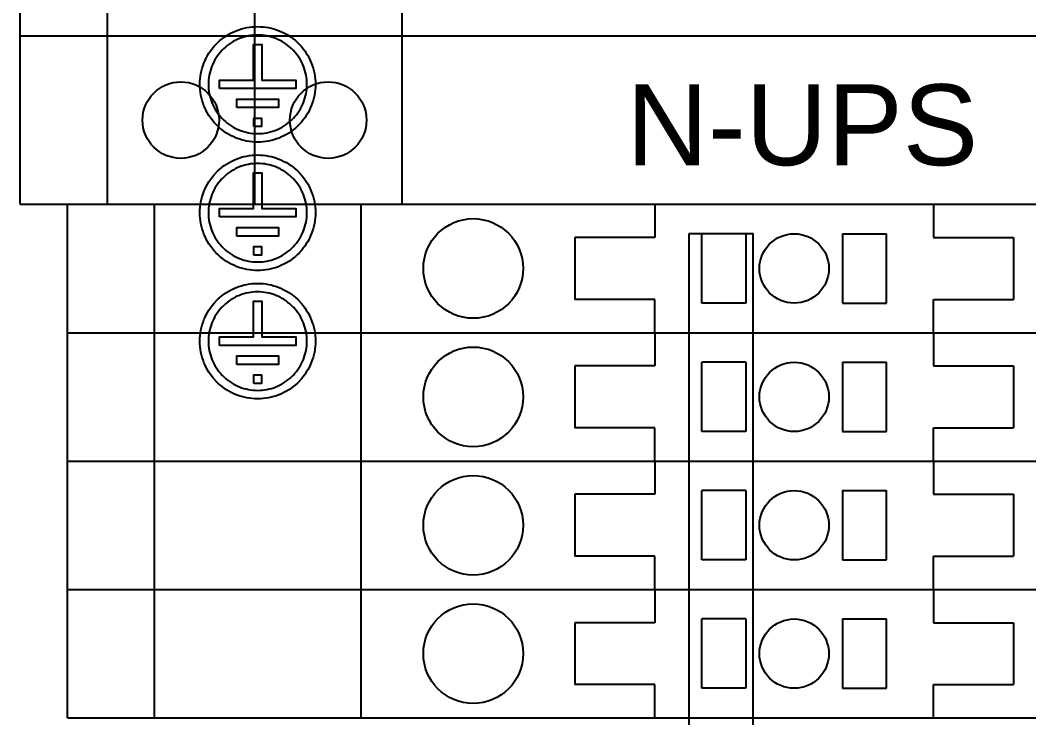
# Paper-space layout '2 DOOR PANEL LAYOUT - A1 Sheet' of a CAD drawing. Extents: x 50 to 825, y 22 to 486.
# Drawn here: x 425.94 to 432.18, y 302.71 to 307.02 of the extents above; entities that cross this region are included whole.
import ezdxf
from ezdxf.enums import TextEntityAlignment as Align

# ---------------------------------------------------------------- set-up
doc = ezdxf.new("R2010")
doc.units = 0
doc.layers.add('N-EQPM', color=3, linetype='Continuous', lineweight=25)
doc.styles.add('_CGS_2-5_NOTES', font='arial.ttf', dxfattribs={"height": 2.5})

psp = doc.layouts.new('2 DOOR PANEL LAYOUT - A1 Sheet')

# ---------------------------------------------------------------- linework, layer by layer
at = {"layer": 'N-EQPM', "ltscale": 10}
for p, q in [((425.9429, 306.9276), (425.9429, 307.9687)), ((425.9429, 306.9276), (435.5084, 306.9276)), ((425.9429, 305.8864), (425.9429, 306.9276)), ((425.9429, 306.9276), (435.5084, 306.9276)), ((425.9429, 305.8864), (435.5084, 305.8864)), ((426.2357, 305.8864), (435.2156, 305.8864)), ((426.2357, 305.0926), (426.2357, 305.8864)), ((426.7726, 305.0926), (426.7726, 305.8864)), ((428.0506, 305.0926), (428.0506, 305.8864)), ((426.2357, 305.0926), (435.2156, 305.0926)), ((426.2357, 304.2987), (426.2357, 305.0926)), ((426.2357, 305.0926), (435.2156, 305.0926)), ((426.7726, 304.2987), (426.7726, 305.0926)), ((428.0506, 304.2987), (428.0506, 305.0926)), ((426.2357, 304.2987), (435.2156, 304.2987)), ((426.2357, 303.5048), (426.2357, 304.2987)), ((426.2357, 304.2987), (435.2156, 304.2987)), ((426.7726, 303.5048), (426.7726, 304.2987)), ((428.0506, 303.5048), (428.0506, 304.2987)), ((426.2357, 303.5048), (435.2156, 303.5048)), ((426.2357, 302.711), (426.2357, 303.5048)), ((426.2357, 303.5048), (435.2156, 303.5048)), ((426.7726, 302.711), (426.7726, 303.5048)), ((428.0506, 302.711), (428.0506, 303.5048)), ((426.2357, 302.711), (435.2156, 302.711))]:
    psp.add_line(p, q, dxfattribs=at)
at = {"layer": 'N-EQPM'}
for p, q in [((426.4798, 307.9687), (426.4798, 306.9276)), ((427.3908, 307.9687), (427.3908, 306.9276)), ((428.3018, 307.9687), (428.3018, 306.9276)), ((426.4798, 306.9276), (426.4798, 305.8864)), ((427.3908, 306.9276), (427.3908, 305.8864)), ((428.3018, 306.9276), (428.3018, 305.8864)), ((429.8642, 305.8864), (429.8642, 305.681)), ((431.5871, 305.8864), (431.5871, 305.681)), ((429.8642, 305.681), (429.3713, 305.681)), ((429.3713, 305.681), (429.3713, 305.298)), ((430.4271, 305.7039), (430.1554, 305.7039)), ((430.1554, 305.2751), (430.1554, 305.7039)), ((430.4271, 305.7039), (430.4271, 305.2751)), ((431.0242, 305.7039), (431.2959, 305.7039)), ((431.0242, 305.7039), (431.0242, 305.2751)), ((431.2959, 305.2751), (431.2959, 305.7039)), ((431.5871, 305.681), (432.08, 305.681)), ((432.08, 305.681), (432.08, 305.298)), ((429.8642, 305.298), (429.3713, 305.298)), ((429.8642, 305.0926), (429.8642, 305.298)), ((431.5871, 305.0926), (431.5871, 305.298)), ((431.5871, 305.298), (432.08, 305.298)), ((430.4271, 305.2751), (430.1554, 305.2751)), ((431.0242, 305.2751), (431.2959, 305.2751)), ((429.8642, 305.0926), (429.8642, 304.8872)), ((431.5871, 305.0926), (431.5871, 304.8872)), ((430.4271, 304.9101), (430.1554, 304.9101)), ((430.1554, 304.4812), (430.1554, 304.9101)), ((430.4271, 304.9101), (430.4271, 304.4812)), ((431.0242, 304.9101), (431.2959, 304.9101)), ((431.0242, 304.9101), (431.0242, 304.4812)), ((431.2959, 304.4812), (431.2959, 304.9101)), ((429.8642, 304.8872), (429.3713, 304.8872)), ((429.3713, 304.8872), (429.3713, 304.5041)), ((431.5871, 304.8872), (432.08, 304.8872)), ((432.08, 304.8872), (432.08, 304.5041)), ((429.8642, 304.5041), (429.3713, 304.5041)), ((429.8642, 304.2987), (429.8642, 304.5041)), ((430.4271, 304.4812), (430.1554, 304.4812)), ((431.0242, 304.4812), (431.2959, 304.4812)), ((431.5871, 304.2987), (431.5871, 304.5041)), ((431.5871, 304.5041), (432.08, 304.5041)), ((429.8642, 304.2987), (429.8642, 304.0933)), ((431.5871, 304.2987), (431.5871, 304.0933)), ((430.4271, 304.1162), (430.1554, 304.1162)), ((430.1554, 303.6873), (430.1554, 304.1162)), ((430.4271, 304.1162), (430.4271, 303.6873)), ((431.0242, 304.1162), (431.2959, 304.1162)), ((431.0242, 304.1162), (431.0242, 303.6873)), ((431.2959, 303.6873), (431.2959, 304.1162)), ((429.8642, 304.0933), (429.3713, 304.0933)), ((429.3713, 304.0933), (429.3713, 303.7102)), ((431.5871, 304.0933), (432.08, 304.0933)), ((432.08, 304.0933), (432.08, 303.7102)), ((429.8642, 303.7102), (429.3713, 303.7102)), ((429.8642, 303.5048), (429.8642, 303.7102)), ((430.4271, 303.6873), (430.1554, 303.6873)), ((431.0242, 303.6873), (431.2959, 303.6873)), ((431.5871, 303.5048), (431.5871, 303.7102)), ((431.5871, 303.7102), (432.08, 303.7102)), ((429.8642, 303.5048), (429.8642, 303.2994)), ((431.5871, 303.5048), (431.5871, 303.2994)), ((429.8642, 303.2994), (429.3713, 303.2994)), ((429.3713, 303.2994), (429.3713, 302.9164)), ((430.4271, 303.3223), (430.1554, 303.3223)), ((430.1554, 302.8935), (430.1554, 303.3223)), ((430.4271, 303.3223), (430.4271, 302.8935)), ((431.0242, 303.3223), (431.2959, 303.3223)), ((431.0242, 303.3223), (431.0242, 302.8935)), ((431.2959, 302.8935), (431.2959, 303.3223)), ((431.5871, 303.2994), (432.08, 303.2994)), ((432.08, 303.2994), (432.08, 302.9164)), ((429.8642, 302.9164), (429.3713, 302.9164)), ((429.8642, 302.711), (429.8642, 302.9164)), ((431.5871, 302.711), (431.5871, 302.9164)), ((431.5871, 302.9164), (432.08, 302.9164)), ((430.4271, 302.8935), (430.1554, 302.8935)), ((431.0242, 302.8935), (431.2959, 302.8935))]:
    psp.add_line(p, q, dxfattribs=at)
at = {"layer": 'N-EQPM', "linetype": 'Continuous'}
for points in [[(427.4942, 306.2809), (427.4777, 306.2773), (427.4611, 306.2745), (427.4443, 306.2725), (427.4274, 306.2713), (427.4103, 306.2709), (427.3933, 306.2713), (427.3764, 306.2725), (427.3596, 306.2745), (427.3429, 306.2773), (427.3265, 306.2809), (427.3102, 306.2852), (427.2941, 306.2904), (427.2783, 306.2963), (427.2628, 306.3029), (427.2476, 306.3103), (427.2327, 306.3184), (427.2182, 306.3272), (427.2041, 306.3367), (427.1905, 306.3469), (427.1773, 306.3577), (427.1647, 306.3692), (427.1526, 306.3812), (427.1515, 306.3823), (427.1401, 306.3949), (427.1293, 306.4081), (427.1191, 306.4217), (427.1096, 306.4358), (427.1008, 306.4503), (427.0926, 306.4652), (427.0853, 306.4804), (427.0786, 306.4959), (427.0727, 306.5118), (427.0676, 306.5278), (427.0633, 306.5441), (427.0597, 306.5606), (427.0569, 306.5772), (427.0549, 306.594), (427.0537, 306.6109), (427.0533, 306.628), (427.0537, 306.645), (427.0549, 306.6619), (427.0569, 306.6787), (427.0597, 306.6954), (427.0633, 306.7119), (427.0676, 306.7281), (427.0727, 306.7442), (427.0786, 306.76), (427.0853, 306.7756), (427.0926, 306.7908), (427.1008, 306.8057), (427.1096, 306.8202), (427.1191, 306.8343), (427.1293, 306.8479), (427.1401, 306.8611), (427.1515, 306.8737), (427.1526, 306.8749), (427.1647, 306.8869), (427.1774, 306.8984), (427.1905, 306.9092), (427.2042, 306.9194), (427.2182, 306.9289), (427.2327, 306.9377), (427.2476, 306.9458), (427.2628, 306.9532), (427.2783, 306.9598), (427.2942, 306.9657), (427.3102, 306.9708), (427.3265, 306.9752), (427.343, 306.9788), (427.3596, 306.9816), (427.3764, 306.9835), (427.3933, 306.9847), (427.4103, 306.9852), (427.4274, 306.9847), (427.4443, 306.9835), (427.4611, 306.9816), (427.4777, 306.9788), (427.4942, 306.9752), (427.5104, 306.9708), (427.5265, 306.9657), (427.5423, 306.9598), (427.5578, 306.9532), (427.573, 306.9458), (427.5879, 306.9377), (427.6024, 306.9289), (427.6165, 306.9194), (427.6301, 306.9092), (427.6433, 306.8984), (427.6559, 306.8869), (427.668, 306.8749), (427.6691, 306.8738), (427.6805, 306.8611), (427.6913, 306.848), (427.7015, 306.8343), (427.711, 306.8202), (427.7198, 306.8057), (427.7279, 306.7908), (427.7353, 306.7756), (427.742, 306.7601), (427.7478, 306.7442), (427.753, 306.7282), (427.7573, 306.7119), (427.7609, 306.6954), (427.7637, 306.6787), (427.7657, 306.6619), (427.7669, 306.645), (427.7673, 306.628), (427.7669, 306.6109), (427.7657, 306.594), (427.7637, 306.5772), (427.7609, 306.5606), (427.7573, 306.5441), (427.753, 306.5278), (427.7478, 306.5117), (427.742, 306.4959), (427.7353, 306.4804), (427.7279, 306.4652), (427.7198, 306.4503), (427.711, 306.4358), (427.7015, 306.4217), (427.6913, 306.4081), (427.6805, 306.3949), (427.6691, 306.3823), (427.668, 306.3812), (427.6559, 306.3691), (427.6433, 306.3577), (427.6302, 306.3469), (427.6165, 306.3367), (427.6024, 306.3272), (427.5879, 306.3184), (427.5731, 306.3103), (427.5579, 306.3029), (427.5423, 306.2963), (427.5265, 306.2904), (427.5105, 306.2852)], [(427.4957, 306.3358), (427.5094, 306.3402), (427.5229, 306.3452), (427.5362, 306.3509), (427.5492, 306.3571), (427.5618, 306.3641), (427.5742, 306.3716), (427.5862, 306.3797), (427.5978, 306.3884), (427.6091, 306.3976), (427.6198, 306.4074), (427.6301, 306.4176), (427.631, 306.4185), (427.6407, 306.4293), (427.65, 306.4405), (427.6587, 306.4521), (427.6668, 306.4642), (427.6743, 306.4765), (427.6812, 306.4892), (427.6875, 306.5022), (427.6932, 306.5154), (427.6982, 306.5289), (427.7026, 306.5426), (427.7063, 306.5565), (427.7093, 306.5705), (427.7117, 306.5847), (427.7134, 306.599), (427.7144, 306.6135), (427.7148, 306.628), (427.7144, 306.6425), (427.7134, 306.6569), (427.7117, 306.6713), (427.7093, 306.6855), (427.7063, 306.6996), (427.7026, 306.7135), (427.6982, 306.7272), (427.6932, 306.7407), (427.6875, 306.754), (427.6812, 306.7669), (427.6743, 306.7796), (427.6668, 306.792), (427.6587, 306.804), (427.65, 306.8157), (427.6408, 306.8269), (427.631, 306.8377), (427.6301, 306.8387), (427.6198, 306.849), (427.609, 306.8587), (427.5978, 306.868), (427.5861, 306.8767), (427.5741, 306.8848), (427.5618, 306.8923), (427.5491, 306.8992), (427.5361, 306.9055), (427.5229, 306.9112), (427.5094, 306.9162), (427.4957, 306.9206), (427.4818, 306.9243), (427.4678, 306.9273), (427.4536, 306.9297), (427.4393, 306.9314), (427.4248, 306.9324), (427.4103, 306.9328), (427.3958, 306.9324), (427.3814, 306.9314), (427.3671, 306.9297), (427.3529, 306.9273), (427.3388, 306.9243), (427.3249, 306.9206), (427.3113, 306.9162), (427.2978, 306.9112), (427.2845, 306.9055), (427.2715, 306.8992), (427.2589, 306.8923), (427.2465, 306.8848), (427.2345, 306.8767), (427.2229, 306.868), (427.2116, 306.8587), (427.2009, 306.849), (427.1905, 306.8387), (427.1896, 306.8377), (427.1798, 306.8269), (427.1706, 306.8157), (427.1619, 306.804), (427.1538, 306.792), (427.1463, 306.7796), (427.1393, 306.7669), (427.1331, 306.7539), (427.1274, 306.7407), (427.1224, 306.7272), (427.118, 306.7135), (427.1143, 306.6996), (427.1112, 306.6855), (427.1089, 306.6713), (427.1072, 306.6569), (427.1061, 306.6425), (427.1058, 306.628), (427.1061, 306.6135), (427.1072, 306.599), (427.1089, 306.5847), (427.1112, 306.5705), (427.1143, 306.5565), (427.118, 306.5426), (427.1224, 306.5289), (427.1274, 306.5155), (427.1331, 306.5022), (427.1394, 306.4892), (427.1463, 306.4765), (427.1538, 306.4642), (427.1619, 306.4522), (427.1706, 306.4405), (427.1798, 306.4293), (427.1896, 306.4185), (427.1905, 306.4176), (427.2008, 306.4074), (427.2116, 306.3976), (427.2228, 306.3884), (427.2344, 306.3797), (427.2464, 306.3716), (427.2588, 306.3641), (427.2715, 306.3571), (427.2845, 306.3509), (427.2977, 306.3452), (427.3112, 306.3402), (427.3249, 306.3358), (427.3388, 306.3321), (427.3529, 306.329), (427.3671, 306.3267), (427.3814, 306.325), (427.3958, 306.3239), (427.4103, 306.3236), (427.4249, 306.3239), (427.4393, 306.325), (427.4536, 306.3267), (427.4678, 306.329), (427.4819, 306.3321)], [(427.175, 306.6017), (427.175, 306.6546), (427.384, 306.6546), (427.384, 306.8751), (427.4367, 306.8751), (427.4367, 306.6546), (427.6457, 306.6546), (427.6457, 306.6017)], [(427.281, 306.4842), (427.281, 306.537), (427.5399, 306.537), (427.5399, 306.4842)], [(427.3869, 306.3665), (427.3869, 306.4189), (427.4339, 306.4189), (427.4339, 306.3665)], [(427.4942, 305.487), (427.4777, 305.4835), (427.4611, 305.4807), (427.4443, 305.4787), (427.4274, 305.4775), (427.4103, 305.4771), (427.3933, 305.4775), (427.3764, 305.4787), (427.3596, 305.4807), (427.3429, 305.4835), (427.3265, 305.487), (427.3102, 305.4914), (427.2941, 305.4965), (427.2783, 305.5024), (427.2628, 305.509), (427.2476, 305.5164), (427.2327, 305.5245), (427.2182, 305.5333), (427.2041, 305.5428), (427.1905, 305.553), (427.1773, 305.5638), (427.1647, 305.5753), (427.1526, 305.5873), (427.1515, 305.5884), (427.1401, 305.6011), (427.1293, 305.6142), (427.1191, 305.6279), (427.1096, 305.6419), (427.1008, 305.6564), (427.0926, 305.6713), (427.0853, 305.6865), (427.0786, 305.7021), (427.0727, 305.7179), (427.0676, 305.734), (427.0633, 305.7502), (427.0597, 305.7667), (427.0569, 305.7834), (427.0549, 305.8002), (427.0537, 305.8171), (427.0533, 305.8341), (427.0537, 305.8511), (427.0549, 305.868), (427.0569, 305.8848), (427.0597, 305.9015), (427.0633, 305.918), (427.0676, 305.9343), (427.0727, 305.9503), (427.0786, 305.9662), (427.0853, 305.9817), (427.0926, 305.9969), (427.1008, 306.0118), (427.1096, 306.0263), (427.1191, 306.0404), (427.1293, 306.0541), (427.1401, 306.0672), (427.1515, 306.0799), (427.1526, 306.081), (427.1647, 306.0931), (427.1774, 306.1045), (427.1905, 306.1153), (427.2042, 306.1255), (427.2182, 306.135), (427.2327, 306.1438), (427.2476, 306.152), (427.2628, 306.1593), (427.2783, 306.166), (427.2942, 306.1719), (427.3102, 306.177), (427.3265, 306.1813), (427.343, 306.1849), (427.3596, 306.1877), (427.3764, 306.1897), (427.3933, 306.1909), (427.4103, 306.1913), (427.4274, 306.1909), (427.4443, 306.1897), (427.4611, 306.1877), (427.4777, 306.1849), (427.4942, 306.1813), (427.5104, 306.177), (427.5265, 306.1719), (427.5423, 306.166), (427.5578, 306.1593), (427.573, 306.152), (427.5879, 306.1439), (427.6024, 306.135), (427.6165, 306.1255), (427.6301, 306.1153), (427.6433, 306.1045), (427.6559, 306.0931), (427.668, 306.081), (427.6691, 306.0799), (427.6805, 306.0673), (427.6913, 306.0541), (427.7015, 306.0404), (427.711, 306.0264), (427.7198, 306.0119), (427.7279, 305.997), (427.7353, 305.9817), (427.742, 305.9662), (427.7478, 305.9504), (427.753, 305.9343), (427.7573, 305.918), (427.7609, 305.9015), (427.7637, 305.8849), (427.7657, 305.8681), (427.7669, 305.8511), (427.7673, 305.8341), (427.7669, 305.8171), (427.7657, 305.8001), (427.7637, 305.7833), (427.7609, 305.7667), (427.7573, 305.7502), (427.753, 305.7339), (427.7478, 305.7179), (427.742, 305.702), (427.7353, 305.6865), (427.7279, 305.6713), (427.7198, 305.6564), (427.711, 305.6419), (427.7015, 305.6278), (427.6913, 305.6142), (427.6805, 305.601), (427.6691, 305.5884), (427.668, 305.5873), (427.6559, 305.5753), (427.6433, 305.5638), (427.6302, 305.553), (427.6165, 305.5428), (427.6024, 305.5333), (427.5879, 305.5245), (427.5731, 305.5164), (427.5579, 305.509), (427.5423, 305.5024), (427.5265, 305.4965), (427.5105, 305.4914)], [(427.4957, 305.5419), (427.5094, 305.5463), (427.5229, 305.5513), (427.5362, 305.557), (427.5492, 305.5633), (427.5618, 305.5702), (427.5742, 305.5777), (427.5862, 305.5858), (427.5978, 305.5945), (427.6091, 305.6037), (427.6198, 305.6135), (427.6301, 305.6238), (427.631, 305.6246), (427.6407, 305.6354), (427.65, 305.6466), (427.6587, 305.6583), (427.6668, 305.6703), (427.6743, 305.6826), (427.6812, 305.6953), (427.6875, 305.7083), (427.6932, 305.7216), (427.6982, 305.735), (427.7026, 305.7487), (427.7063, 305.7626), (427.7093, 305.7767), (427.7117, 305.7909), (427.7134, 305.8052), (427.7144, 305.8196), (427.7148, 305.8341), (427.7144, 305.8486), (427.7134, 305.8631), (427.7117, 305.8774), (427.7093, 305.8916), (427.7063, 305.9057), (427.7026, 305.9196), (427.6982, 305.9333), (427.6932, 305.9468), (427.6875, 305.9601), (427.6812, 305.9731), (427.6743, 305.9858), (427.6668, 305.9982), (427.6587, 306.0102), (427.65, 306.0218), (427.6408, 306.033), (427.631, 306.0438), (427.6301, 306.0448), (427.6198, 306.0551), (427.609, 306.0649), (427.5978, 306.0741), (427.5861, 306.0828), (427.5741, 306.0909), (427.5618, 306.0984), (427.5491, 306.1053), (427.5361, 306.1116), (427.5229, 306.1173), (427.5094, 306.1223), (427.4957, 306.1267), (427.4818, 306.1304), (427.4678, 306.1334), (427.4536, 306.1358), (427.4393, 306.1375), (427.4248, 306.1385), (427.4103, 306.1389), (427.3958, 306.1385), (427.3814, 306.1375), (427.3671, 306.1358), (427.3529, 306.1334), (427.3388, 306.1304), (427.3249, 306.1267), (427.3113, 306.1223), (427.2978, 306.1173), (427.2845, 306.1116), (427.2715, 306.1053), (427.2589, 306.0984), (427.2465, 306.0909), (427.2345, 306.0828), (427.2229, 306.0741), (427.2116, 306.0649), (427.2009, 306.0551), (427.1905, 306.0448), (427.1896, 306.0438), (427.1798, 306.033), (427.1706, 306.0218), (427.1619, 306.0101), (427.1538, 305.9981), (427.1463, 305.9857), (427.1393, 305.973), (427.1331, 305.9601), (427.1274, 305.9468), (427.1224, 305.9333), (427.118, 305.9196), (427.1143, 305.9057), (427.1112, 305.8916), (427.1089, 305.8774), (427.1072, 305.8631), (427.1061, 305.8486), (427.1058, 305.8341), (427.1061, 305.8196), (427.1072, 305.8052), (427.1089, 305.7909), (427.1112, 305.7767), (427.1143, 305.7626), (427.118, 305.7488), (427.1224, 305.7351), (427.1274, 305.7216), (427.1331, 305.7083), (427.1394, 305.6954), (427.1463, 305.6827), (427.1538, 305.6703), (427.1619, 305.6583), (427.1706, 305.6467), (427.1798, 305.6355), (427.1896, 305.6247), (427.1905, 305.6238), (427.2008, 305.6135), (427.2116, 305.6037), (427.2228, 305.5945), (427.2344, 305.5858), (427.2464, 305.5777), (427.2588, 305.5702), (427.2715, 305.5633), (427.2845, 305.557), (427.2977, 305.5513), (427.3112, 305.5463), (427.3249, 305.5419), (427.3388, 305.5382), (427.3529, 305.5352), (427.3671, 305.5328), (427.3814, 305.5311), (427.3958, 305.5301), (427.4103, 305.5297), (427.4249, 305.5301), (427.4393, 305.5311), (427.4536, 305.5328), (427.4678, 305.5352), (427.4819, 305.5382)], [(427.175, 305.8079), (427.175, 305.8607), (427.384, 305.8607), (427.384, 306.0813), (427.4367, 306.0813), (427.4367, 305.8607), (427.6457, 305.8607), (427.6457, 305.8079)], [(427.281, 305.6903), (427.281, 305.7432), (427.5399, 305.7432), (427.5399, 305.6903)], [(427.3869, 305.5726), (427.3869, 305.625), (427.4339, 305.625), (427.4339, 305.5726)], [(427.4942, 304.6932), (427.4777, 304.6896), (427.4611, 304.6868), (427.4443, 304.6848), (427.4274, 304.6836), (427.4103, 304.6832), (427.3933, 304.6836), (427.3764, 304.6848), (427.3596, 304.6868), (427.3429, 304.6896), (427.3265, 304.6932), (427.3102, 304.6975), (427.2941, 304.7026), (427.2783, 304.7085), (427.2628, 304.7152), (427.2476, 304.7225), (427.2327, 304.7306), (427.2182, 304.7395), (427.2041, 304.749), (427.1905, 304.7591), (427.1773, 304.77), (427.1647, 304.7814), (427.1526, 304.7935), (427.1515, 304.7946), (427.1401, 304.8072), (427.1293, 304.8204), (427.1191, 304.834), (427.1096, 304.8481), (427.1008, 304.8626), (427.0926, 304.8775), (427.0853, 304.8927), (427.0786, 304.9082), (427.0727, 304.924), (427.0676, 304.9401), (427.0633, 304.9564), (427.0597, 304.9728), (427.0569, 304.9895), (427.0549, 305.0063), (427.0537, 305.0232), (427.0533, 305.0402), (427.0537, 305.0573), (427.0549, 305.0742), (427.0569, 305.091), (427.0597, 305.1076), (427.0633, 305.1241), (427.0676, 305.1404), (427.0727, 305.1565), (427.0786, 305.1723), (427.0853, 305.1878), (427.0926, 305.2031), (427.1008, 305.218), (427.1096, 305.2325), (427.1191, 305.2465), (427.1293, 305.2602), (427.1401, 305.2734), (427.1515, 305.286), (427.1526, 305.2872), (427.1647, 305.2992), (427.1774, 305.3106), (427.1905, 305.3215), (427.2042, 305.3317), (427.2182, 305.3412), (427.2327, 305.35), (427.2476, 305.3581), (427.2628, 305.3655), (427.2783, 305.3721), (427.2942, 305.378), (427.3102, 305.3831), (427.3265, 305.3875), (427.343, 305.391), (427.3596, 305.3938), (427.3764, 305.3958), (427.3933, 305.397), (427.4103, 305.3974), (427.4274, 305.397), (427.4443, 305.3958), (427.4611, 305.3938), (427.4777, 305.391), (427.4942, 305.3875), (427.5104, 305.3831), (427.5265, 305.378), (427.5423, 305.3721), (427.5578, 305.3655), (427.573, 305.3581), (427.5879, 305.35), (427.6024, 305.3412), (427.6165, 305.3317), (427.6301, 305.3215), (427.6433, 305.3106), (427.6559, 305.2992), (427.668, 305.2872), (427.6691, 305.286), (427.6805, 305.2734), (427.6913, 305.2602), (427.7015, 305.2466), (427.711, 305.2325), (427.7198, 305.218), (427.7279, 305.2031), (427.7353, 305.1879), (427.742, 305.1723), (427.7478, 305.1565), (427.753, 305.1404), (427.7573, 305.1241), (427.7609, 305.1077), (427.7637, 305.091), (427.7657, 305.0742), (427.7669, 305.0573), (427.7673, 305.0402), (427.7669, 305.0232), (427.7657, 305.0063), (427.7637, 304.9895), (427.7609, 304.9728), (427.7573, 304.9563), (427.753, 304.9401), (427.7478, 304.924), (427.742, 304.9082), (427.7353, 304.8926), (427.7279, 304.8774), (427.7198, 304.8625), (427.711, 304.848), (427.7015, 304.834), (427.6913, 304.8203), (427.6805, 304.8072), (427.6691, 304.7945), (427.668, 304.7935), (427.6559, 304.7814), (427.6433, 304.77), (427.6302, 304.7591), (427.6165, 304.749), (427.6024, 304.7395), (427.5879, 304.7306), (427.5731, 304.7225), (427.5579, 304.7152), (427.5423, 304.7085), (427.5265, 304.7026), (427.5105, 304.6975)], [(427.4957, 304.7481), (427.5094, 304.7524), (427.5229, 304.7575), (427.5362, 304.7631), (427.5492, 304.7694), (427.5618, 304.7763), (427.5742, 304.7838), (427.5862, 304.792), (427.5978, 304.8006), (427.6091, 304.8099), (427.6198, 304.8196), (427.6301, 304.8299), (427.631, 304.8308), (427.6407, 304.8416), (427.65, 304.8528), (427.6587, 304.8644), (427.6668, 304.8764), (427.6743, 304.8888), (427.6812, 304.9015), (427.6875, 304.9144), (427.6932, 304.9277), (427.6982, 304.9412), (427.7026, 304.9549), (427.7063, 304.9687), (427.7093, 304.9828), (427.7117, 304.997), (427.7134, 305.0113), (427.7144, 305.0257), (427.7148, 305.0402), (427.7144, 305.0548), (427.7134, 305.0692), (427.7117, 305.0835), (427.7093, 305.0978), (427.7063, 305.1118), (427.7026, 305.1257), (427.6982, 305.1395), (427.6932, 305.153), (427.6875, 305.1662), (427.6812, 305.1792), (427.6743, 305.1919), (427.6668, 305.2043), (427.6587, 305.2163), (427.65, 305.228), (427.6408, 305.2392), (427.631, 305.25), (427.6301, 305.251), (427.6198, 305.2612), (427.609, 305.271), (427.5978, 305.2802), (427.5861, 305.2889), (427.5741, 305.297), (427.5618, 305.3046), (427.5491, 305.3115), (427.5361, 305.3178), (427.5229, 305.3234), (427.5094, 305.3285), (427.4957, 305.3328), (427.4818, 305.3365), (427.4678, 305.3396), (427.4536, 305.342), (427.4393, 305.3437), (427.4248, 305.3447), (427.4103, 305.345), (427.3958, 305.3447), (427.3814, 305.3437), (427.3671, 305.342), (427.3529, 305.3396), (427.3388, 305.3365), (427.3249, 305.3328), (427.3113, 305.3285), (427.2978, 305.3234), (427.2845, 305.3178), (427.2715, 305.3115), (427.2589, 305.3046), (427.2465, 305.297), (427.2345, 305.2889), (427.2229, 305.2802), (427.2116, 305.271), (427.2009, 305.2612), (427.1905, 305.251), (427.1896, 305.2499), (427.1798, 305.2391), (427.1706, 305.2279), (427.1619, 305.2163), (427.1538, 305.2043), (427.1463, 305.1919), (427.1393, 305.1792), (427.1331, 305.1662), (427.1274, 305.1529), (427.1224, 305.1394), (427.118, 305.1257), (427.1143, 305.1118), (427.1112, 305.0977), (427.1089, 305.0835), (427.1072, 305.0692), (427.1061, 305.0548), (427.1058, 305.0402), (427.1061, 305.0257), (427.1072, 305.0113), (427.1089, 304.997), (427.1112, 304.9828), (427.1143, 304.9688), (427.118, 304.9549), (427.1224, 304.9412), (427.1274, 304.9277), (427.1331, 304.9145), (427.1394, 304.9015), (427.1463, 304.8888), (427.1538, 304.8764), (427.1619, 304.8644), (427.1706, 304.8528), (427.1798, 304.8416), (427.1896, 304.8308), (427.1905, 304.8299), (427.2008, 304.8196), (427.2116, 304.8099), (427.2228, 304.8006), (427.2344, 304.792), (427.2464, 304.7839), (427.2588, 304.7763), (427.2715, 304.7694), (427.2845, 304.7631), (427.2977, 304.7575), (427.3112, 304.7524), (427.3249, 304.7481), (427.3388, 304.7444), (427.3529, 304.7413), (427.3671, 304.7389), (427.3814, 304.7372), (427.3958, 304.7362), (427.4103, 304.7359), (427.4249, 304.7362), (427.4393, 304.7372), (427.4536, 304.7389), (427.4678, 304.7413), (427.4819, 304.7444)], [(427.175, 305.014), (427.175, 305.0668), (427.384, 305.0668), (427.384, 305.2874), (427.4367, 305.2874), (427.4367, 305.0668), (427.6457, 305.0668), (427.6457, 305.014)], [(427.281, 304.8965), (427.281, 304.9493), (427.5399, 304.9493), (427.5399, 304.8965)], [(427.3869, 304.7788), (427.3869, 304.8312), (427.4339, 304.8312), (427.4339, 304.7788)]]:
    psp.add_lwpolyline(points, close=True, dxfattribs=at)
at = {"layer": 'N-EQPM'}
psp.add_lwpolyline([(430.0745, 305.7039), (430.0745, 296.5502), (430.4719, 296.5502), (430.4719, 305.7039)], close=True, dxfattribs=at)
for centre, radius in [((426.9353, 306.407), 0.2365), ((427.8463, 306.407), 0.2365), ((428.7425, 305.4895), 0.3081), ((430.7257, 305.4895), 0.2144), ((428.7425, 304.6956), 0.3081), ((430.7257, 304.6956), 0.2144), ((428.7425, 303.9018), 0.3081), ((430.7257, 303.9018), 0.2144), ((428.7425, 303.1079), 0.3081), ((430.7257, 303.1079), 0.2144)]:
    psp.add_circle(centre, radius, dxfattribs=at)

# ---------------------------------------------------------------- texts
at = {"layer": 'N-EQPM', "style": '_CGS_2-5_NOTES'}
psp.add_text('N-UPS', height=0.5, dxfattribs=at).set_placement((430.776, 306.3781), align=Align.MIDDLE_CENTER)

doc.saveas('drawing.dxf')
